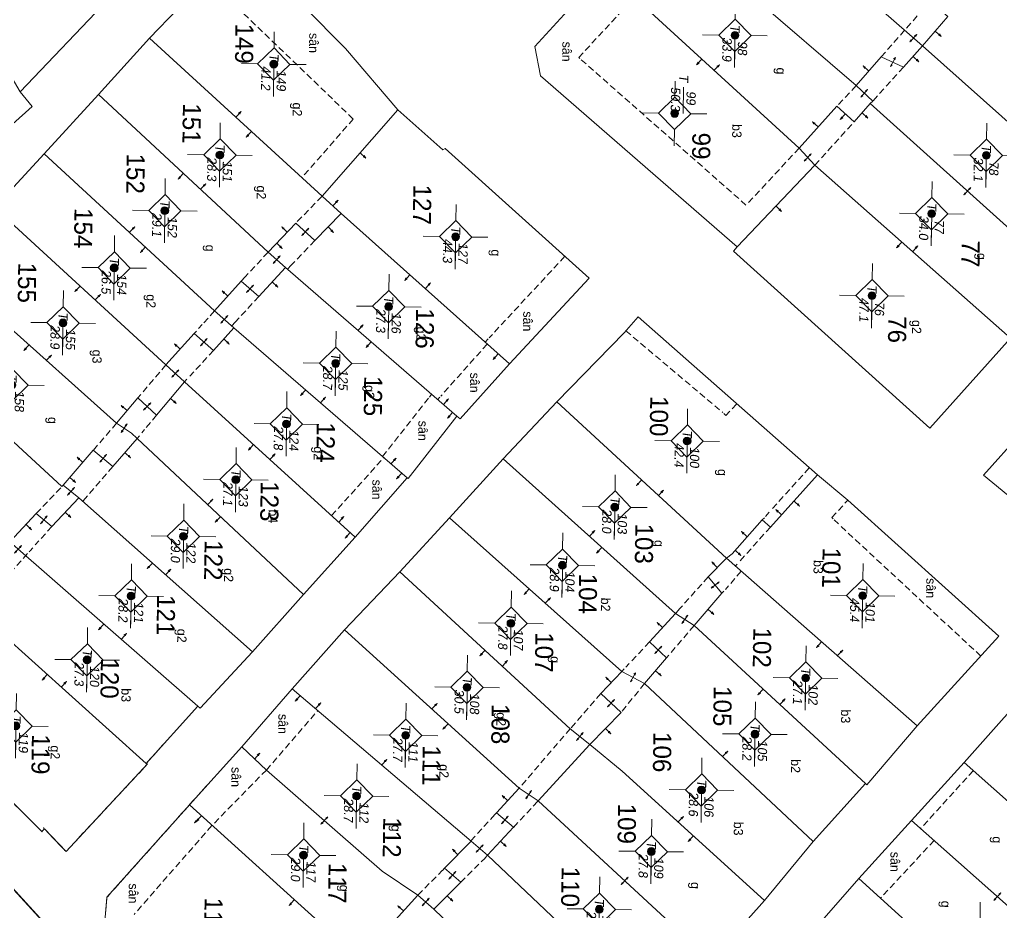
# Model space of a CAD drawing. Extents: x 601689 to 602595, y 1189742 to 1190763.
# Drawn here: x 602144.93 to 602182.92, y 1190417.07 to 1190451.62 of the extents above; entities that cross this region are included whole.
import ezdxf
from ezdxf.enums import TextEntityAlignment as Align

# ---------------------------------------------------------------- set-up
doc = ezdxf.new("R2010")
doc.units = 0
doc.header["$MEASUREMENT"] = 0
doc.linetypes.add('HIDDEN', pattern=[0.375, 0.25, -0.125])
for name, color, linetype in [('10', 250, 'Continuous'), ('11', 7, 'Continuous'), ('13', 7, 'Continuous'), ('14', 7, 'Continuous'), ('15', 7, 'Continuous'), ('16', 7, 'Continuous'), ('22', 7, 'Continuous'), ('53', 7, 'Continuous'), ('57', 7, 'Continuous')]:
    doc.layers.add(name, color=color, linetype=linetype)
doc.styles.add('TXT', font='vnshx.shx')

# ---------------------------------------------------------------- blocks, each defined once
blk = doc.blocks.new('NH3')
at = {"layer": '16', "color": 7, "linetype": 'Continuous', "lineweight": 0}
for p, q in [((-0.199, -0.002), (-0.113, 0.021)), ((0.197, -0.012), (0.107, 0.015)), ((-0.199, -0.002), (0.197, -0.012)), ((-0.199, -0.002), (-0.116, -0.035)), ((0.197, -0.012), (0.104, -0.027))]:
    blk.add_line(p, q, dxfattribs=at)
blk = doc.blocks.new('NH3R')
at = {"layer": '16', "color": 7, "linetype": 'Continuous', "lineweight": 0}
for p, q in [((0, 0), (0.297, -0.005)), ((0.297, -0.005), (0.186, 0.031)), ((0.297, -0.005), (0.189, -0.033))]:
    blk.add_line(p, q, dxfattribs=at)
blk = doc.blocks.new('*M1326132613261326')
at = {"layer": '13', "color": 3, "linetype": 'Continuous', "lineweight": 0}
blk.add_line((602393.149, 1189844.725), (602394.169, 1189844.725), dxfattribs=at)
at = {"layer": '13', "color": 3, "linetype": 'Continuous', "lineweight": 0, "style": 'TXT', "oblique": 7.6055}
blk.add_text('T', height=0.36, dxfattribs=at).set_placement((602392.952, 1189844.725), align=Align.MIDDLE_RIGHT)
for s, p in [('78', (602393.299, 1189845.025)), ('32.1', (602393.149, 1189844.425))]:
    blk.add_text(s, height=0.36, dxfattribs=at).set_placement(p, align=Align.MIDDLE_LEFT)
blk = doc.blocks.new('*M1332133213321332')
at = {"layer": '13', "color": 3, "linetype": 'Continuous', "lineweight": 0}
blk.add_line((602395.437, 1189842.647), (602396.457, 1189842.647), dxfattribs=at)
at = {"layer": '13', "color": 3, "linetype": 'Continuous', "lineweight": 0, "style": 'TXT', "oblique": 7.6055}
for s, p in [('77', (602395.587, 1189842.947)), ('34.0', (602395.437, 1189842.347))]:
    blk.add_text(s, height=0.36, dxfattribs=at).set_placement(p, align=Align.MIDDLE_LEFT)
blk.add_text('T', height=0.36, dxfattribs=at).set_placement((602395.24, 1189842.647), align=Align.MIDDLE_RIGHT)
blk = doc.blocks.new('*M1336133613361336')
at = {"layer": '13', "color": 3, "linetype": 'Continuous', "lineweight": 0}
blk.add_line((602398.646, 1189840.38), (602399.666, 1189840.38), dxfattribs=at)
at = {"layer": '13', "color": 3, "linetype": 'Continuous', "lineweight": 0, "style": 'TXT', "oblique": 7.6055}
for s, p in [('76', (602398.796, 1189840.68)), ('47.1', (602398.646, 1189840.08))]:
    blk.add_text(s, height=0.36, dxfattribs=at).set_placement(p, align=Align.MIDDLE_LEFT)
blk.add_text('T', height=0.36, dxfattribs=at).set_placement((602398.449, 1189840.38), align=Align.MIDDLE_RIGHT)
blk = doc.blocks.new('*M1337133713371337')
at = {"layer": '13', "color": 3, "linetype": 'Continuous', "lineweight": 0}
blk.add_line((602410.261, 1189840.189), (602411.281, 1189840.189), dxfattribs=at)
at = {"layer": '13', "color": 3, "linetype": 'Continuous', "lineweight": 0, "style": 'TXT', "oblique": 7.6055}
for s, p in [('101', (602410.411, 1189840.489)), ('45.4', (602410.261, 1189839.889))]:
    blk.add_text(s, height=0.36, dxfattribs=at).set_placement(p, align=Align.MIDDLE_LEFT)
blk.add_text('T', height=0.36, dxfattribs=at).set_placement((602410.064, 1189840.189), align=Align.MIDDLE_RIGHT)
blk = doc.blocks.new('*M1342134213421342')
at = {"layer": '13', "color": 3, "linetype": 'Continuous', "lineweight": 0}
blk.add_line((602413.477, 1189838.027), (602414.497, 1189838.027), dxfattribs=at)
at = {"layer": '13', "color": 3, "linetype": 'Continuous', "lineweight": 0, "style": 'TXT', "oblique": 7.6055}
for s, p in [('102', (602413.627, 1189838.327)), ('27.1', (602413.477, 1189837.727))]:
    blk.add_text(s, height=0.36, dxfattribs=at).set_placement(p, align=Align.MIDDLE_LEFT)
blk.add_text('T', height=0.36, dxfattribs=at).set_placement((602413.28, 1189838.027), align=Align.MIDDLE_RIGHT)
blk = doc.blocks.new('*M1346134613461346')
at = {"layer": '13', "color": 3, "linetype": 'Continuous', "lineweight": 0}
blk.add_line((602415.679, 1189836.098), (602416.699, 1189836.098), dxfattribs=at)
at = {"layer": '13', "color": 3, "linetype": 'Continuous', "lineweight": 0, "style": 'TXT', "oblique": 7.6055}
for s, p in [('105', (602415.829, 1189836.398)), ('28.2', (602415.679, 1189835.798))]:
    blk.add_text(s, height=0.36, dxfattribs=at).set_placement(p, align=Align.MIDDLE_LEFT)
blk.add_text('T', height=0.36, dxfattribs=at).set_placement((602415.482, 1189836.098), align=Align.MIDDLE_RIGHT)
blk = doc.blocks.new('*M1350135013501350')
at = {"layer": '13', "color": 3, "linetype": 'Continuous', "lineweight": 0}
blk.add_line((602388.644, 1189834.932), (602389.664, 1189834.932), dxfattribs=at)
at = {"layer": '13', "color": 3, "linetype": 'Continuous', "lineweight": 0, "style": 'TXT', "oblique": 7.6055}
for s, p in [('98', (602388.794, 1189835.232)), ('33.9', (602388.644, 1189834.632))]:
    blk.add_text(s, height=0.36, dxfattribs=at).set_placement(p, align=Align.MIDDLE_LEFT)
blk.add_text('T', height=0.36, dxfattribs=at).set_placement((602388.447, 1189834.932), align=Align.MIDDLE_RIGHT)
blk = doc.blocks.new('*M1352135213521352')
at = {"layer": '13', "color": 3, "linetype": 'Continuous', "lineweight": 0}
blk.add_line((602417.871, 1189834.061), (602418.891, 1189834.061), dxfattribs=at)
at = {"layer": '13', "color": 3, "linetype": 'Continuous', "lineweight": 0, "style": 'TXT', "oblique": 7.6055}
blk.add_text('T', height=0.36, dxfattribs=at).set_placement((602417.674, 1189834.061), align=Align.MIDDLE_RIGHT)
for s, p in [('106', (602418.021, 1189834.361)), ('28.6', (602417.871, 1189833.761))]:
    blk.add_text(s, height=0.36, dxfattribs=at).set_placement(p, align=Align.MIDDLE_LEFT)
blk = doc.blocks.new('*M1353135313531353')
at = {"layer": '13', "color": 3, "linetype": 'Continuous', "lineweight": 0}
blk.add_line((602404.37, 1189833.31), (602405.39, 1189833.31), dxfattribs=at)
at = {"layer": '13', "color": 3, "linetype": 'Continuous', "lineweight": 0, "style": 'TXT', "oblique": 7.6055}
blk.add_text('T', height=0.36, dxfattribs=at).set_placement((602404.173, 1189833.31), align=Align.MIDDLE_RIGHT)
for s, p in [('100', (602404.52, 1189833.61)), ('42.4', (602404.37, 1189833.01))]:
    blk.add_text(s, height=0.36, dxfattribs=at).set_placement(p, align=Align.MIDDLE_LEFT)
blk = doc.blocks.new('*M1354135413541354')
at = {"layer": '13', "color": 3, "linetype": 'Continuous', "lineweight": 0}
blk.add_line((602391.702, 1189832.644), (602392.722, 1189832.644), dxfattribs=at)
at = {"layer": '13', "color": 3, "linetype": 'Continuous', "lineweight": 0, "style": 'TXT', "oblique": 7.6055}
for s, p in [('99', (602391.852, 1189832.944)), ('50.3', (602391.702, 1189832.344))]:
    blk.add_text(s, height=0.36, dxfattribs=at).set_placement(p, align=Align.MIDDLE_LEFT)
blk.add_text('T', height=0.36, dxfattribs=at).set_placement((602391.505, 1189832.644), align=Align.MIDDLE_RIGHT)
blk = doc.blocks.new('*M1357135713571357')
at = {"layer": '13', "color": 3, "linetype": 'Continuous', "lineweight": 0}
blk.add_line((602420.277, 1189832.152), (602421.297, 1189832.152), dxfattribs=at)
at = {"layer": '13', "color": 3, "linetype": 'Continuous', "lineweight": 0, "style": 'TXT', "oblique": 7.6055}
blk.add_text('T', height=0.36, dxfattribs=at).set_placement((602420.08, 1189832.152), align=Align.MIDDLE_RIGHT)
for s, p in [('109', (602420.427, 1189832.452)), ('27.8', (602420.277, 1189831.852))]:
    blk.add_text(s, height=0.36, dxfattribs=at).set_placement(p, align=Align.MIDDLE_LEFT)
blk = doc.blocks.new('*M1360136013601360')
at = {"layer": '13', "color": 3, "linetype": 'Continuous', "lineweight": 0}
blk.add_line((602406.97, 1189830.547), (602407.99, 1189830.547), dxfattribs=at)
at = {"layer": '13', "color": 3, "linetype": 'Continuous', "lineweight": 0, "style": 'TXT', "oblique": 7.6055}
for s, p in [('103', (602407.12, 1189830.847)), ('28.0', (602406.97, 1189830.247))]:
    blk.add_text(s, height=0.36, dxfattribs=at).set_placement(p, align=Align.MIDDLE_LEFT)
blk.add_text('T', height=0.36, dxfattribs=at).set_placement((602406.773, 1189830.547), align=Align.MIDDLE_RIGHT)
blk = doc.blocks.new('*M1361136113611361')
at = {"layer": '13', "color": 3, "linetype": 'Continuous', "lineweight": 0}
blk.add_line((602422.54, 1189830.174), (602423.56, 1189830.174), dxfattribs=at)
at = {"layer": '13', "color": 3, "linetype": 'Continuous', "lineweight": 0, "style": 'TXT', "oblique": 7.6055}
for s, p in [('110', (602422.69, 1189830.474)), ('27.9', (602422.54, 1189829.874))]:
    blk.add_text(s, height=0.36, dxfattribs=at).set_placement(p, align=Align.MIDDLE_LEFT)
blk.add_text('T', height=0.36, dxfattribs=at).set_placement((602422.343, 1189830.174), align=Align.MIDDLE_RIGHT)
blk = doc.blocks.new('*M1364136413641364')
at = {"layer": '13', "color": 3, "linetype": 'Continuous', "lineweight": 0}
blk.add_line((602409.248, 1189828.554), (602410.268, 1189828.554), dxfattribs=at)
at = {"layer": '13', "color": 3, "linetype": 'Continuous', "lineweight": 0, "style": 'TXT', "oblique": 7.6055}
for s, p in [('104', (602409.398, 1189828.854)), ('28.9', (602409.248, 1189828.254))]:
    blk.add_text(s, height=0.36, dxfattribs=at).set_placement(p, align=Align.MIDDLE_LEFT)
blk.add_text('T', height=0.36, dxfattribs=at).set_placement((602409.051, 1189828.554), align=Align.MIDDLE_RIGHT)
blk = doc.blocks.new('*M1367136713671367')
at = {"layer": '13', "color": 3, "linetype": 'Continuous', "lineweight": 0}
blk.add_line((602411.524, 1189826.591), (602412.544, 1189826.591), dxfattribs=at)
at = {"layer": '13', "color": 3, "linetype": 'Continuous', "lineweight": 0, "style": 'TXT', "oblique": 7.6055}
for s, p in [('107', (602411.674, 1189826.891)), ('27.8', (602411.524, 1189826.291))]:
    blk.add_text(s, height=0.36, dxfattribs=at).set_placement(p, align=Align.MIDDLE_LEFT)
blk.add_text('T', height=0.36, dxfattribs=at).set_placement((602411.327, 1189826.591), align=Align.MIDDLE_RIGHT)
blk = doc.blocks.new('*M1370137013701370')
at = {"layer": '13', "color": 3, "linetype": 'Continuous', "lineweight": 0}
blk.add_line((602414.03, 1189824.933), (602415.05, 1189824.933), dxfattribs=at)
at = {"layer": '13', "color": 3, "linetype": 'Continuous', "lineweight": 0, "style": 'TXT', "oblique": 7.6055}
blk.add_text('T', height=0.36, dxfattribs=at).set_placement((602413.833, 1189824.933), align=Align.MIDDLE_RIGHT)
for s, p in [('108', (602414.18, 1189825.233)), ('30.5', (602414.03, 1189824.633))]:
    blk.add_text(s, height=0.36, dxfattribs=at).set_placement(p, align=Align.MIDDLE_LEFT)
blk = doc.blocks.new('*M1372137213721372')
at = {"layer": '13', "color": 3, "linetype": 'Continuous', "lineweight": 0}
blk.add_line((602396.598, 1189824.234), (602397.618, 1189824.234), dxfattribs=at)
at = {"layer": '13', "color": 3, "linetype": 'Continuous', "lineweight": 0, "style": 'TXT', "oblique": 7.6055}
for s, p in [('127', (602396.748, 1189824.534)), ('44.3', (602396.598, 1189823.934))]:
    blk.add_text(s, height=0.36, dxfattribs=at).set_placement(p, align=Align.MIDDLE_LEFT)
blk.add_text('T', height=0.36, dxfattribs=at).set_placement((602396.401, 1189824.234), align=Align.MIDDLE_RIGHT)
blk = doc.blocks.new('*M1375137513751375')
at = {"layer": '13', "color": 3, "linetype": 'Continuous', "lineweight": 0}
blk.add_line((602415.921, 1189822.584), (602416.941, 1189822.584), dxfattribs=at)
at = {"layer": '13', "color": 3, "linetype": 'Continuous', "lineweight": 0, "style": 'TXT', "oblique": 7.6055}
for s, p in [('111', (602416.071, 1189822.884)), ('27.7', (602415.921, 1189822.284))]:
    blk.add_text(s, height=0.36, dxfattribs=at).set_placement(p, align=Align.MIDDLE_LEFT)
blk.add_text('T', height=0.36, dxfattribs=at).set_placement((602415.724, 1189822.584), align=Align.MIDDLE_RIGHT)
blk = doc.blocks.new('*M1377137713771377')
at = {"layer": '13', "color": 3, "linetype": 'Continuous', "lineweight": 0}
blk.add_line((602399.336, 1189821.686), (602400.356, 1189821.686), dxfattribs=at)
at = {"layer": '13', "color": 3, "linetype": 'Continuous', "lineweight": 0, "style": 'TXT', "oblique": 7.6055}
for s, p in [('126', (602399.486, 1189821.986)), ('27.3', (602399.336, 1189821.386))]:
    blk.add_text(s, height=0.36, dxfattribs=at).set_placement(p, align=Align.MIDDLE_LEFT)
blk.add_text('T', height=0.36, dxfattribs=at).set_placement((602399.139, 1189821.686), align=Align.MIDDLE_RIGHT)
blk = doc.blocks.new('*M1378137813781378')
at = {"layer": '13', "color": 3, "linetype": 'Continuous', "lineweight": 0}
blk.add_line((602418.298, 1189820.716), (602419.318, 1189820.716), dxfattribs=at)
at = {"layer": '13', "color": 3, "linetype": 'Continuous', "lineweight": 0, "style": 'TXT', "oblique": 7.6055}
for s, p in [('112', (602418.448, 1189821.016)), ('28.7', (602418.298, 1189820.416))]:
    blk.add_text(s, height=0.36, dxfattribs=at).set_placement(p, align=Align.MIDDLE_LEFT)
blk.add_text('T', height=0.36, dxfattribs=at).set_placement((602418.101, 1189820.716), align=Align.MIDDLE_RIGHT)
blk = doc.blocks.new('*M1380138013801380')
at = {"layer": '13', "color": 3, "linetype": 'Continuous', "lineweight": 0}
blk.add_line((602401.567, 1189819.663), (602402.587, 1189819.663), dxfattribs=at)
at = {"layer": '13', "color": 3, "linetype": 'Continuous', "lineweight": 0, "style": 'TXT', "oblique": 7.6055}
for s, p in [('125', (602401.717, 1189819.963)), ('28.7', (602401.567, 1189819.363))]:
    blk.add_text(s, height=0.36, dxfattribs=at).set_placement(p, align=Align.MIDDLE_LEFT)
blk.add_text('T', height=0.36, dxfattribs=at).set_placement((602401.37, 1189819.663), align=Align.MIDDLE_RIGHT)
blk = doc.blocks.new('*M1382138213821382')
at = {"layer": '13', "color": 3, "linetype": 'Continuous', "lineweight": 0}
blk.add_line((602420.613, 1189818.698), (602421.633, 1189818.698), dxfattribs=at)
at = {"layer": '13', "color": 3, "linetype": 'Continuous', "lineweight": 0, "style": 'TXT', "oblique": 7.6055}
for s, p in [('117', (602420.763, 1189818.998)), ('29.0', (602420.613, 1189818.398))]:
    blk.add_text(s, height=0.36, dxfattribs=at).set_placement(p, align=Align.MIDDLE_LEFT)
blk.add_text('T', height=0.36, dxfattribs=at).set_placement((602420.416, 1189818.698), align=Align.MIDDLE_RIGHT)
blk = doc.blocks.new('*M1383138313831383')
at = {"layer": '13', "color": 3, "linetype": 'Continuous', "lineweight": 0}
blk.add_line((602403.936, 1189817.795), (602404.956, 1189817.795), dxfattribs=at)
at = {"layer": '13', "color": 3, "linetype": 'Continuous', "lineweight": 0, "style": 'TXT', "oblique": 7.6055}
for s, p in [('124', (602404.086, 1189818.095)), ('27.8', (602403.936, 1189817.495))]:
    blk.add_text(s, height=0.36, dxfattribs=at).set_placement(p, align=Align.MIDDLE_LEFT)
blk.add_text('T', height=0.36, dxfattribs=at).set_placement((602403.739, 1189817.795), align=Align.MIDDLE_RIGHT)
blk = doc.blocks.new('*M1384138413841384')
at = {"layer": '13', "color": 3, "linetype": 'Continuous', "lineweight": 0}
blk.add_line((602390.018, 1189817.103), (602391.038, 1189817.103), dxfattribs=at)
at = {"layer": '13', "color": 3, "linetype": 'Continuous', "lineweight": 0, "style": 'TXT', "oblique": 7.6055}
for s, p in [('149', (602390.168, 1189817.403)), ('41.2', (602390.018, 1189816.803))]:
    blk.add_text(s, height=0.36, dxfattribs=at).set_placement(p, align=Align.MIDDLE_LEFT)
blk.add_text('T', height=0.36, dxfattribs=at).set_placement((602389.821, 1189817.103), align=Align.MIDDLE_RIGHT)
blk = doc.blocks.new('*M1387138713871387')
at = {"layer": '13', "color": 3, "linetype": 'Continuous', "lineweight": 0}
blk.add_line((602406.123, 1189815.867), (602407.143, 1189815.867), dxfattribs=at)
at = {"layer": '13', "color": 3, "linetype": 'Continuous', "lineweight": 0, "style": 'TXT', "oblique": 7.6055}
for s, p in [('123', (602406.273, 1189816.167)), ('27.1', (602406.123, 1189815.567))]:
    blk.add_text(s, height=0.36, dxfattribs=at).set_placement(p, align=Align.MIDDLE_LEFT)
blk.add_text('T', height=0.36, dxfattribs=at).set_placement((602405.926, 1189815.867), align=Align.MIDDLE_RIGHT)
blk = doc.blocks.new('*M1388138813881388')
at = {"layer": '13', "color": 3, "linetype": 'Continuous', "lineweight": 0}
blk.add_line((602393.565, 1189815.066), (602394.585, 1189815.066), dxfattribs=at)
at = {"layer": '13', "color": 3, "linetype": 'Continuous', "lineweight": 0, "style": 'TXT', "oblique": 7.6055}
blk.add_text('T', height=0.36, dxfattribs=at).set_placement((602393.368, 1189815.066), align=Align.MIDDLE_RIGHT)
for s, p in [('151', (602393.715, 1189815.366)), ('28.3', (602393.565, 1189814.766))]:
    blk.add_text(s, height=0.36, dxfattribs=at).set_placement(p, align=Align.MIDDLE_LEFT)
blk = doc.blocks.new('*M1390139013901390')
at = {"layer": '13', "color": 3, "linetype": 'Continuous', "lineweight": 0}
blk.add_line((602408.341, 1189813.873), (602409.361, 1189813.873), dxfattribs=at)
at = {"layer": '13', "color": 3, "linetype": 'Continuous', "lineweight": 0, "style": 'TXT', "oblique": 7.6055}
for s, p in [('122', (602408.491, 1189814.173)), ('29.0', (602408.341, 1189813.573))]:
    blk.add_text(s, height=0.36, dxfattribs=at).set_placement(p, align=Align.MIDDLE_LEFT)
blk.add_text('T', height=0.36, dxfattribs=at).set_placement((602408.144, 1189813.873), align=Align.MIDDLE_RIGHT)
blk = doc.blocks.new('*M1391139113911391')
at = {"layer": '13', "color": 3, "linetype": 'Continuous', "lineweight": 0}
blk.add_line((602395.751, 1189812.968), (602396.771, 1189812.968), dxfattribs=at)
at = {"layer": '13', "color": 3, "linetype": 'Continuous', "lineweight": 0, "style": 'TXT', "oblique": 7.6055}
for s, p in [('152', (602395.901, 1189813.268)), ('29.1', (602395.751, 1189812.668))]:
    blk.add_text(s, height=0.36, dxfattribs=at).set_placement(p, align=Align.MIDDLE_LEFT)
blk.add_text('T', height=0.36, dxfattribs=at).set_placement((602395.554, 1189812.968), align=Align.MIDDLE_RIGHT)
blk = doc.blocks.new('*M1392139213921392')
at = {"layer": '13', "color": 3, "linetype": 'Continuous', "lineweight": 0}
blk.add_line((602410.682, 1189811.88), (602411.702, 1189811.88), dxfattribs=at)
at = {"layer": '13', "color": 3, "linetype": 'Continuous', "lineweight": 0, "style": 'TXT', "oblique": 7.6055}
for s, p in [('121', (602410.832, 1189812.18)), ('28.2', (602410.682, 1189811.58))]:
    blk.add_text(s, height=0.36, dxfattribs=at).set_placement(p, align=Align.MIDDLE_LEFT)
blk.add_text('T', height=0.36, dxfattribs=at).set_placement((602410.485, 1189811.88), align=Align.MIDDLE_RIGHT)
blk = doc.blocks.new('*M1393139313931393')
at = {"layer": '13', "color": 3, "linetype": 'Continuous', "lineweight": 0}
blk.add_line((602397.993, 1189811.04), (602399.013, 1189811.04), dxfattribs=at)
at = {"layer": '13', "color": 3, "linetype": 'Continuous', "lineweight": 0, "style": 'TXT', "oblique": 7.6055}
for s, p in [('154', (602398.143, 1189811.34)), ('26.5', (602397.993, 1189810.74))]:
    blk.add_text(s, height=0.36, dxfattribs=at).set_placement(p, align=Align.MIDDLE_LEFT)
blk.add_text('T', height=0.36, dxfattribs=at).set_placement((602397.796, 1189811.04), align=Align.MIDDLE_RIGHT)
blk = doc.blocks.new('*M1394139413941394')
at = {"layer": '13', "color": 3, "linetype": 'Continuous', "lineweight": 0}
blk.add_line((602413.177, 1189810.213), (602414.197, 1189810.213), dxfattribs=at)
at = {"layer": '13', "color": 3, "linetype": 'Continuous', "lineweight": 0, "style": 'TXT', "oblique": 7.6055}
for s, p in [('120', (602413.327, 1189810.513)), ('27.3', (602413.177, 1189809.913))]:
    blk.add_text(s, height=0.36, dxfattribs=at).set_placement(p, align=Align.MIDDLE_LEFT)
blk.add_text('T', height=0.36, dxfattribs=at).set_placement((602412.98, 1189810.213), align=Align.MIDDLE_RIGHT)
blk = doc.blocks.new('*M1395139513951395')
at = {"layer": '13', "color": 3, "linetype": 'Continuous', "lineweight": 0}
blk.add_line((602400.151, 1189809.092), (602401.171, 1189809.092), dxfattribs=at)
at = {"layer": '13', "color": 3, "linetype": 'Continuous', "lineweight": 0, "style": 'TXT', "oblique": 7.6055}
for s, p in [('155', (602400.301, 1189809.392)), ('28.9', (602400.151, 1189808.792))]:
    blk.add_text(s, height=0.36, dxfattribs=at).set_placement(p, align=Align.MIDDLE_LEFT)
blk.add_text('T', height=0.36, dxfattribs=at).set_placement((602399.954, 1189809.092), align=Align.MIDDLE_RIGHT)
blk = doc.blocks.new('*M1397139713971397')
at = {"layer": '13', "color": 3, "linetype": 'Continuous', "lineweight": 0}
blk.add_line((602415.774, 1189807.495), (602416.794, 1189807.495), dxfattribs=at)
at = {"layer": '13', "color": 3, "linetype": 'Continuous', "lineweight": 0, "style": 'TXT', "oblique": 7.6055}
blk.add_text('T', height=0.36, dxfattribs=at).set_placement((602415.577, 1189807.495), align=Align.MIDDLE_RIGHT)
for s, p in [('119', (602415.924, 1189807.795)), ('40.7', (602415.774, 1189807.195))]:
    blk.add_text(s, height=0.36, dxfattribs=at).set_placement(p, align=Align.MIDDLE_LEFT)
blk = doc.blocks.new('*M1398139813981398')
at = {"layer": '13', "color": 3, "linetype": 'Continuous', "lineweight": 0}
blk.add_line((602402.582, 1189807.149), (602403.602, 1189807.149), dxfattribs=at)
at = {"layer": '13', "color": 3, "linetype": 'Continuous', "lineweight": 0, "style": 'TXT', "oblique": 7.6055}
for s, p in [('158', (602402.732, 1189807.449)), ('30.5', (602402.582, 1189806.849))]:
    blk.add_text(s, height=0.36, dxfattribs=at).set_placement(p, align=Align.MIDDLE_LEFT)
blk.add_text('T', height=0.36, dxfattribs=at).set_placement((602402.385, 1189807.149), align=Align.MIDDLE_RIGHT)
blk = doc.blocks.new('CENTRD')
at = {"layer": '11', "linetype": 'Continuous', "lineweight": 0}
h = blk.add_hatch(color=2, dxfattribs=at)
edge = h.paths.add_edge_path()
edge.add_arc((0, 0), 0.15, 0, 360)
at = {"layer": '11', "color": 2, "linetype": 'Continuous', "lineweight": 0}
for p, q in [((0, 1.25), (0, 0.625)), ((0, 0.625), (-0.625, 0)), ((0.625, 0), (0, 0.625)), ((-0.625, 0), (-1.25, 0)), ((-0.625, 0), (0, -0.625)), ((0, -0.625), (0.625, 0)), ((1.25, 0), (0.625, 0)), ((0, -0.625), (0, -1.25))]:
    blk.add_line(p, q, dxfattribs=at)
blk.add_circle((0, 0), 0.15, dxfattribs=at)

msp = doc.modelspace()

# ---------------------------------------------------------------- linework, layer by layer
at = {"layer": '10', "color": 7, "linetype": 'Continuous', "lineweight": 0}
for p, q in [((602171.245, 1190458.16), (602179.872, 1190450.602)), ((602169.255, 1190455.998), (602177.3, 1190449.067)), ((602167.561, 1190453.541), (602175.097, 1190446.647)), ((602148.395, 1190452.453), (602144.945, 1190448.821)), ((602149.954, 1190450.903), (602147.984, 1190448.719)), ((602149.954, 1190450.903), (602156.631, 1190444.79)), ((602187.38, 1190443.919), (602179.872, 1190450.602)), ((602147.984, 1190448.719), (602145.873, 1190446.428)), ((602147.984, 1190448.719), (602154.541, 1190442.619)), ((602185.359, 1190441.607), (602177.851, 1190448.369)), ((602159.567, 1190448.131), (602156.631, 1190444.79)), ((602145.873, 1190446.428), (602143.954, 1190444.344)), ((602145.873, 1190446.428), (602152.47, 1190440.347)), ((602175.097, 1190446.647), (602175.708, 1190445.989)), ((602175.708, 1190445.989), (602172.695, 1190442.83)), ((602175.708, 1190445.989), (602183.277, 1190439.295)), ((602157.371, 1190444.12), (602156.631, 1190444.79)), ((602143.954, 1190444.344), (602150.591, 1190438.263)), ((602163.882, 1190438.3), (602157.371, 1190444.12)), ((602155.223, 1190442.029), (602154.541, 1190442.619)), ((602141.903, 1190442.073), (602148.679, 1190435.999)), ((602161.845, 1190436.268), (602155.223, 1190442.029)), ((602153.221, 1190439.697), (602152.47, 1190440.347)), ((602159.922, 1190433.885), (602153.221, 1190439.697)), ((602151.312, 1190437.603), (602150.591, 1190438.263)), ((602157.91, 1190431.592), (602151.312, 1190437.603)), ((602165.722, 1190436.825), (602163.642, 1190434.623)), ((602165.722, 1190436.825), (602172.279, 1190430.775)), ((602155.919, 1190429.37), (602149.482, 1190435.408)), ((602163.642, 1190434.623), (602161.561, 1190432.342)), ((602163.642, 1190434.623), (602170.31, 1190428.642)), ((602157.91, 1190431.592), (602159.922, 1190433.885)), ((602147.22, 1190433.109), (602146.617, 1190433.607)), ((602153.939, 1190427.156), (602147.22, 1190433.109)), ((602161.561, 1190432.342), (602159.642, 1190430.249)), ((602161.561, 1190432.342), (602168.239, 1190426.391)), ((602155.919, 1190429.37), (602157.91, 1190431.592)), ((602151.83, 1190425.055), (602144.546, 1190431.405)), ((602179.661, 1190424.294), (602172.279, 1190430.775)), ((602159.642, 1190430.249), (602157.5, 1190428.008)), ((602153.939, 1190427.156), (602155.919, 1190429.37)), ((602149.829, 1190422.833), (602143.25, 1190428.743)), ((602171.034, 1190428.172), (602170.31, 1190428.642)), ((602177.66, 1190422.06), (602171.034, 1190428.172)), ((602157.5, 1190428.008), (602155.479, 1190425.725)), ((602157.5, 1190428.008), (602164.257, 1190421.875)), ((602169.112, 1190425.928), (602168.239, 1190426.391)), ((602169.112, 1190425.928), (602175.639, 1190419.818)), ((602155.479, 1190425.725), (602153.528, 1190423.472)), ((602155.479, 1190425.725), (602162.409, 1190419.82)), ((602149.829, 1190422.833), (602151.83, 1190425.055)), ((602164.99, 1190421.384), (602166.991, 1190423.567)), ((602153.528, 1190423.472), (602151.497, 1190421.229)), ((602179.44, 1190420.626), (602181.481, 1190422.868)), ((602175.639, 1190419.818), (602177.66, 1190422.06)), ((602164.257, 1190421.875), (602164.99, 1190421.384)), ((602151.497, 1190421.229), (602158.748, 1190414.69)), ((602164.99, 1190421.384), (602171.686, 1190415.212)), ((602177.4, 1190418.374), (602179.44, 1190420.626)), ((602179.44, 1190420.626), (602186.1, 1190414.715)), ((602162.409, 1190419.82), (602163.041, 1190419.281)), ((602173.758, 1190417.525), (602175.639, 1190419.818)), ((602169.656, 1190413.01), (602163.041, 1190419.281)), ((602175.398, 1190416.092), (602177.4, 1190418.374)), ((602177.4, 1190418.374), (602184.009, 1190412.413)), ((602160.34, 1190417.738), (602160.963, 1190417.189)), ((602171.686, 1190415.212), (602173.758, 1190417.525)), ((602167.665, 1190410.767), (602160.963, 1190417.189))]:
    msp.add_line(p, q, dxfattribs=at)
for points in [[(602159.567, 1190448.131), (602157.539, 1190450.509), (602154.324, 1190453.753), (602153.035, 1190452.4), (602152.145, 1190453.182), (602149.954, 1190450.903)], [(602167.561, 1190453.541), (602164.861, 1190450.578), (602165.085, 1190449.445), (602172.695, 1190442.83)], [(602179.872, 1190450.602), (602180.857, 1190451.738), (602180.166, 1190452.328), (602181.111, 1190453.416)], [(602144.945, 1190448.821), (602143.431, 1190451.411), (602141.773, 1190450.124)], [(602179.872, 1190450.602), (602179.131, 1190449.782), (602178.275, 1190450.183), (602177.3, 1190449.067)], [(602177.3, 1190449.067), (602177.943, 1190448.468), (602177.851, 1190448.369)], [(602143.12, 1190446.205), (602145.418, 1190448.254), (602144.945, 1190448.821)], [(602177.851, 1190448.369), (602177.221, 1190447.668), (602176.56, 1190448.277), (602175.097, 1190446.647)], [(602159.567, 1190448.131), (602161.305, 1190446.576), (602161.396, 1190446.635), (602166.968, 1190441.619), (602163.882, 1190438.3)], [(602157.371, 1190444.12), (602156.357, 1190443.074), (602155.617, 1190443.745), (602154.541, 1190442.619)], [(602172.695, 1190442.83), (602172.553, 1190442.662), (602180.159, 1190435.808), (602183.277, 1190439.295)], [(602155.223, 1190442.029), (602154.187, 1190440.904), (602153.506, 1190441.493), (602152.47, 1190440.347)], [(602165.722, 1190436.825), (602168.319, 1190439.5), (602168.867, 1190440.122), (602175.804, 1190433.997)], [(602139.782, 1190439.801), (602146.567, 1190433.548), (602146.617, 1190433.607)], [(602153.221, 1190439.697), (602152.429, 1190438.817), (602151.678, 1190439.468), (602150.591, 1190438.263)], [(602161.845, 1190436.268), (602161.983, 1190436.166), (602163.882, 1190438.3)], [(602151.312, 1190437.603), (602150.224, 1190436.318), (602149.504, 1190436.978), (602148.679, 1190435.999)], [(602192.771, 1190430.834), (602190.379, 1190427.776), (602190.063, 1190428.021), (602189.829, 1190427.744), (602182.234, 1190433.988), (602185.148, 1190437.239)], [(602159.922, 1190433.885), (602159.962, 1190433.865), (602161.845, 1190436.268)], [(602149.482, 1190435.408), (602149.255, 1190435.621), (602148.679, 1190435.999)], [(602149.482, 1190435.408), (602148.537, 1190434.321), (602147.775, 1190434.952), (602146.617, 1190433.607)], [(602175.804, 1190433.997), (602173.986, 1190431.982), (602173.67, 1190432.256), (602172.502, 1190430.952), (602172.279, 1190430.775)], [(602179.661, 1190424.294), (602182.828, 1190427.76), (602176.98, 1190433.02), (602175.804, 1190433.997)], [(602147.22, 1190433.109), (602146.175, 1190432.004), (602145.571, 1190432.501), (602144.546, 1190431.405)], [(602172.279, 1190430.775), (602171.58, 1190430.054), (602172.11, 1190429.418), (602171.034, 1190428.172)], [(602166.991, 1190423.567), (602166.239, 1190424.177), (602159.642, 1190430.249)], [(602170.31, 1190428.642), (602169.305, 1190427.535), (602169.967, 1190426.917), (602169.112, 1190425.928)], [(602151.83, 1190425.055), (602151.919, 1190424.974), (602153.939, 1190427.156)], [(602139.696, 1190426.262), (602145.793, 1190420.198), (602145.894, 1190420.296), (602146.723, 1190419.425), (602149.879, 1190422.812), (602149.829, 1190422.833)], [(602168.239, 1190426.391), (602167.418, 1190425.541), (602168.207, 1190424.811), (602166.991, 1190423.567)], [(602181.481, 1190422.868), (602184.589, 1190426.366), (602191.211, 1190420.554)], [(602177.66, 1190422.06), (602177.719, 1190422.009), (602179.661, 1190424.294)], [(602173.758, 1190417.525), (602168.246, 1190422.53), (602166.991, 1190423.567)], [(602153.528, 1190423.472), (602154.476, 1190422.579), (602158.963, 1190418.667), (602160.34, 1190417.738)], [(602181.481, 1190422.868), (602188.141, 1190416.957), (602188.95, 1190416.186)], [(602163.041, 1190419.281), (602164.036, 1190420.368), (602163.384, 1190420.917), (602164.257, 1190421.875)], [(602151.497, 1190421.229), (602148.308, 1190417.653), (602148.201, 1190416.405), (602151.814, 1190412.975), (602154.688, 1190410.326), (602155.358, 1190411.056)], [(602160.963, 1190417.189), (602161.997, 1190418.235), (602161.365, 1190418.774), (602162.409, 1190419.82)], [(602158.921, 1190414.858), (602159.953, 1190415.804), (602159.233, 1190416.503), (602160.34, 1190417.738)]]:
    msp.add_lwpolyline(points, dxfattribs=at)
at = {"layer": '14', "color": 6, "linetype": 'HIDDEN', "lineweight": 0}
for p, q in [((602157.841, 1190447.774), (602153.134, 1190452.299)), ((602180.166, 1190452.328), (602179.18, 1190451.211)), ((602179.18, 1190451.211), (602178.275, 1190450.183)), ((602173.037, 1190444.446), (602166.614, 1190450.114)), ((602179.131, 1190449.782), (602177.943, 1190448.468)), ((602177.3, 1190449.067), (602176.56, 1190448.277)), ((602157.841, 1190447.774), (602155.85, 1190445.502)), ((602175.708, 1190445.989), (602177.221, 1190447.668)), ((602175.097, 1190446.647), (602173.057, 1190444.456)), ((602156.631, 1190444.79), (602155.617, 1190443.745)), ((602156.357, 1190443.074), (602155.434, 1190442.116)), ((602154.541, 1190442.619), (602153.658, 1190441.661)), ((602155.434, 1190442.116), (602155.292, 1190441.968)), ((602166.029, 1190442.461), (602163.106, 1190439.311)), ((602153.658, 1190441.661), (602153.506, 1190441.493)), ((602154.187, 1190440.904), (602153.264, 1190439.906)), ((602152.47, 1190440.347), (602152.023, 1190439.853)), ((602153.264, 1190439.906), (602153.142, 1190439.768)), ((602151.769, 1190439.567), (602151.678, 1190439.468)), ((602151.992, 1190439.824), (602151.85, 1190439.666)), ((602168.389, 1190439.579), (602172.137, 1190436.417)), ((602163.065, 1190439.272), (602162.944, 1190439.144)), ((602152.429, 1190438.817), (602151.515, 1190437.821)), ((602163.022, 1190439.063), (602161.225, 1190437.047)), ((602150.591, 1190438.263), (602149.504, 1190436.978)), ((602151.404, 1190437.711), (602151.312, 1190437.603)), ((602158.973, 1190434.708), (602160.784, 1190437.013)), ((602160.784, 1190437.013), (602160.866, 1190437.122)), ((602161.194, 1190437.007), (602161.103, 1190436.908)), ((602172.672, 1190436.74), (602172.265, 1190436.305)), ((602150.224, 1190436.318), (602149.767, 1190435.754)), ((602172.176, 1190436.376), (602172.265, 1190436.305)), ((602148.679, 1190435.999), (602147.775, 1190434.952)), ((602149.757, 1190435.754), (602149.655, 1190435.625)), ((602149.563, 1190435.507), (602149.482, 1190435.408)), ((602157.001, 1190432.424), (602159.022, 1190434.667)), ((602148.537, 1190434.321), (602147.368, 1190432.976)), ((602175.487, 1190434.271), (602173.995, 1190432.622)), ((602145.571, 1190432.501), (602146.567, 1190433.548)), ((602176.868, 1190432.902), (602176.98, 1190433.02)), ((602176.361, 1190432.349), (602176.797, 1190432.823)), ((602173.751, 1190432.345), (602173.67, 1190432.256)), ((602173.934, 1190432.553), (602173.792, 1190432.395)), ((602176.411, 1190432.299), (602176.361, 1190432.349)), ((602176.618, 1190432.106), (602176.45, 1190432.258)), ((602146.175, 1190432.004), (602145.535, 1190431.292)), ((602173.986, 1190431.982), (602172.787, 1190430.648)), ((602182.128, 1190426.99), (602176.687, 1190432.035)), ((602145.434, 1190431.173), (602145.332, 1190431.065)), ((602145.231, 1190430.956), (602144.042, 1190429.622)), ((602145.322, 1190431.055), (602145.302, 1190431.025)), ((602172.697, 1190430.549), (602172.626, 1190430.47)), ((602171.58, 1190430.054), (602170.442, 1190428.79)), ((602172.853, 1190430.277), (602172.415, 1190429.763)), ((602172.365, 1190429.704), (602172.242, 1190429.566)), ((602172.182, 1190429.507), (602172.11, 1190429.418)), ((602170.442, 1190428.78), (602170.31, 1190428.642)), ((602171.034, 1190428.172), (602170.108, 1190427.085)), ((602169.305, 1190427.535), (602168.534, 1190426.716)), ((602170.058, 1190427.025), (602169.967, 1190426.917)), ((602168.523, 1190426.697), (602168.391, 1190426.558)), ((602168.33, 1190426.489), (602168.239, 1190426.391)), ((602169.112, 1190425.928), (602168.207, 1190424.811)), ((602167.418, 1190425.541), (602166.239, 1190424.177)), ((602154.476, 1190422.579), (602156.468, 1190424.881)), ((602166.239, 1190424.177), (602164.257, 1190421.875)), ((602154.476, 1190422.579), (602152.367, 1190420.427)), ((602181.838, 1190422.554), (602179.796, 1190420.311)), ((602164.046, 1190420.358), (602164.99, 1190421.384)), ((602162.389, 1190419.84), (602163.323, 1190420.857)), ((602163.323, 1190420.857), (602163.384, 1190420.927)), ((602152.367, 1190420.427), (602149.359, 1190416.989)), ((602180.32, 1190419.854), (602178.24, 1190417.612)), ((602161.997, 1190418.235), (602162.94, 1190419.173)), ((602162.94, 1190419.183), (602163.041, 1190419.281)), ((602160.34, 1190417.738), (602161.283, 1190418.685)), ((602161.293, 1190418.695), (602161.365, 1190418.774))]:
    msp.add_line(p, q, dxfattribs=at)
msp.add_lwpolyline([(602166.614, 1190450.114), (602166.565, 1190450.154), (602168.514, 1190452.257)], dxfattribs=at)
at = {"layer": '22', "color": 7, "linetype": 'HIDDEN', "lineweight": 0}
for p, q in [((602139.696, 1190426.262), (602145.793, 1190420.198)), ((602149.829, 1190422.833), (602150.56, 1190423.653)), ((602146.723, 1190419.425), (602149.879, 1190422.812)), ((602149.879, 1190422.812), (602149.829, 1190422.833)), ((602152.178, 1190421.98), (602151.497, 1190421.229)), ((602151.497, 1190421.229), (602148.308, 1190417.653)), ((602145.793, 1190420.198), (602145.894, 1190420.296)), ((602145.894, 1190420.296), (602146.723, 1190419.425)), ((602148.308, 1190417.653), (602148.201, 1190416.405))]:
    msp.add_line(p, q, dxfattribs=at)
for p in [(602149.829, 1190422.833), (602145.793, 1190420.198), (602145.855, 1190420.337), (602148.308, 1190417.653)]:
    msp.add_point(p, dxfattribs=at)
at = {"layer": '57', "color": 172, "linetype": 'Continuous', "lineweight": 0}
for points in [[(602141.412, 1190421.548), (602155.107, 1190406.559), (602157.145, 1190407.872), (602160.518, 1190405.195), (602164.2, 1190401.715), (602164.348, 1190401.572), (602170.448, 1190395.658), (602176.467, 1190389.755)], [(602141.549, 1190421.386), (602155.107, 1190406.559), (602157.145, 1190407.872), (602160.518, 1190405.195), (602164.2, 1190401.715)]]:
    msp.add_lwpolyline(points, dxfattribs=at)

# ---------------------------------------------------------------- block references
at = {"layer": '11', "color": 2, "linetype": 'Continuous', "lineweight": 0, "rotation": 269.1680420500809}
for p in [(602172.612, 1190451.015), (602154.765, 1190449.9), (602170.28, 1190447.99), (602152.677, 1190446.383), (602182.339, 1190446.368), (602150.547, 1190444.227), (602180.228, 1190444.11), (602161.8, 1190443.217), (602148.587, 1190442.014), (602177.914, 1190440.935), (602159.212, 1190440.516), (602146.608, 1190439.884), (602157.157, 1190438.315), (602144.63, 1190437.482), (602155.255, 1190435.973), (602170.762, 1190435.314), (602153.295, 1190433.814), (602167.961, 1190432.754), (602151.269, 1190431.626), (602165.935, 1190430.505), (602149.242, 1190429.314), (602177.555, 1190429.324), (602163.94, 1190428.258), (602147.539, 1190426.843), (602175.346, 1190426.139), (602162.245, 1190425.777), (602144.784, 1190424.286), (602159.869, 1190423.92), (602173.385, 1190423.966), (602157.967, 1190421.57), (602171.317, 1190421.803), (602155.915, 1190419.285), (602169.373, 1190419.425), (602167.362, 1190417.191), (602182.09, 1190416.209)]:
    msp.add_blockref('CENTRD', p, dxfattribs=at)
at = {"layer": '13', "color": 3, "linetype": 'Continuous', "lineweight": 0, "rotation": 269.1680420500809}
for name, p in [('*M1350135013501350', (-578790.27, 1810052.359)), ('*M1384138413841384', (-578790.27, 1810052.359)), ('*M1354135413541354', (-578789.929, 1810053.457)), ('*M1388138813881388', (-578790.27, 1810052.359)), ('*M1326132613261326', (-578790.27, 1810052.359)), ('*M1391139113911391', (-578790.27, 1810052.359)), ('*M1332133213321332', (-578790.27, 1810052.359)), ('*M1372137213721372', (-578790.27, 1810052.359)), ('*M1393139313931393', (-578790.27, 1810052.359)), ('*M1336133613361336', (-578790.27, 1810052.359)), ('*M1377137713771377', (-578790.27, 1810052.359)), ('*M1395139513951395', (-578790.27, 1810052.359)), ('*M1380138013801380', (-578790.27, 1810052.359)), ('*M1398139813981398', (-578790.27, 1810052.359)), ('*M1383138313831383', (-578790.27, 1810052.359)), ('*M1353135313531353', (-578790.27, 1810052.359)), ('*M1387138713871387', (-578790.27, 1810052.359)), ('*M1360136013601360', (-578790.27, 1810052.359)), ('*M1390139013901390', (-578790.27, 1810052.359)), ('*M1364136413641364', (-578790.27, 1810052.359)), ('*M1392139213921392', (-578790.27, 1810052.359)), ('*M1337133713371337', (-578790.27, 1810052.359)), ('*M1367136713671367', (-578790.27, 1810052.359)), ('*M1394139413941394', (-578790.27, 1810052.359)), ('*M1342134213421342', (-578790.27, 1810052.359)), ('*M1370137013701370', (-578790.27, 1810052.359)), ('*M1397139713971397', (-578790.27, 1810052.359)), ('*M1375137513751375', (-578790.27, 1810052.359)), ('*M1346134613461346', (-578790.27, 1810052.359)), ('*M1352135213521352', (-578790.27, 1810052.359)), ('*M1378137813781378', (-578790.27, 1810052.359)), ('*M1357135713571357', (-578790.27, 1810052.359)), ('*M1382138213821382', (-578790.27, 1810052.359)), ('*M1361136113611361', (-578790.27, 1810052.359))]:
    msp.add_blockref(name, p, dxfattribs=at)
at = {"layer": '16', "color": 7, "linetype": 'Continuous', "lineweight": 0}
for name, p, xscale, yscale, rotation in [('NH3', (602179.516, 1190450.896), 1.00000102214539, 1.00000102214539, 228.6623619226285), ('NH3R', (602171.334, 1190450.089), 1.000001046149683, 1.000001046149683, 227.5466225393385), ('NH3', (602178.734, 1190449.978), 1.000001666000172, 1.000001666000172, 243.920383168956), ('NH3R', (602171.808, 1190449.662), 1.000001046149683, 1.000001046149683, 47.54662253933846), ('NH3R', (602177.788, 1190449.63), 1.000001140865802, 1.000001140865802, 138.8603348626934), ('NH3', (602177.617, 1190448.763), 1.00000102214539, 1.00000102214539, 228.6623619226285), ('NH3R', (602153.293, 1190447.846), 1.00000141748973, 1.00000141748973, 47.52772270380846), ('NH3R', (602176.885, 1190447.972), 0.999997889840442, 0.999997889840442, 227.3759915296011), ('NH3R', (602175.829, 1190447.468), 1.000002003523678, 1.000002003523678, 138.1035450968362), ('NH3R', (602153.905, 1190447.288), 1.000001604547483, 1.000001604547483, 227.4988079610002), ('NH3', (602175.433, 1190446.282), 1.00000102214539, 1.00000102214539, 228.6623619226285), ('NH3R', (602151.263, 1190445.664), 0.999998298456724, 0.999998298456724, 227.0646368788352), ('NH3R', (602151.924, 1190445.055), 1.000001191769206, 1.000001191769206, 47.29057667115369), ('NH3', (602181.604, 1190444.988), 0.9999988818904018, 0.9999988818904018, 47.98083684023473), ('NH3R', (602157.055, 1190444.415), 0.9999970127048268, 0.9999970127048268, 48.20795783521235), ('NH3R', (602149.181, 1190443.392), 1.000001191769206, 1.000001191769206, 47.29057667115369), ('NH3', (602155.982, 1190443.409), 1.00000131129191, 1.00000131129191, 47.86776647674827), ('NH3R', (602156.865, 1190443.598), 0.9999989536649064, 0.9999989536649064, 315.8841578975664), ('NH3R', (602154.876, 1190442.974), 0.9999989536649064, 0.9999989536649064, 315.8841578975664), ('NH3R', (602179.492, 1190442.647), 0.9999975873463242, 0.9999975873463242, 48.51043189846187), ('NH3R', (602149.804, 1190442.824), 1.000001604547483, 1.000001604547483, 227.4988079610002), ('NH3R', (602160.029, 1190441.743), 1.000003090860118, 1.000003090860118, 228.9733429996219), ('NH3R', (602154.705, 1190441.467), 1.000002849299771, 1.000002849299771, 317.3944933589232), ('NH3R', (602160.632, 1190441.216), 0.9999970127048268, 0.9999970127048268, 48.20795783521235), ('NH3R', (602147.272, 1190441.309), 1.000001604547483, 1.000001604547483, 227.4988079610002), ('NH3R', (602158.02, 1190439.591), 0.9999970127048268, 0.9999970127048268, 48.20795783521235), ('NH3R', (602152.825, 1190439.263), 0.9999984440007552, 0.9999984440007552, 317.9804603559397), ('NH3R', (602158.533, 1190439.154), 1.000003090860118, 1.000003090860118, 228.9733429996219), ('NH3R', (602145.291, 1190439.035), 1.00000143021829, 1.00000143021829, 228.141369233498), ('NH3R', (602163.447, 1190438.686), 1.000003090860118, 1.000003090860118, 228.9733429996219), ('NH3R', (602155.998, 1190437.298), 1.000003090860118, 1.000003090860118, 228.9733429996219), ('NH3R', (602161.33, 1190436.726), 0.9999970127048268, 0.9999970127048268, 48.20795783521235), ('NH3R', (602161.686, 1190436.421), 1.000003090860118, 1.000003090860118, 228.9733429996219), ('NH3', (602148.968, 1190435.815), 0.9999988511748148, 0.9999988511748148, 56.6787604569951), ('NH3R', (602153.979, 1190435.177), 1.000003090860118, 1.000003090860118, 228.9733429996219), ('NH3R', (602147.379, 1190434.486), 1.00000110546652, 1.00000110546652, 139.2479296995406), ('NH3R', (602159.714, 1190434.067), 1.000003090860118, 1.000003090860118, 228.9733429996219), ('NH3R', (602169.643, 1190433.191), 0.9999989445575684, 0.9999989445575684, 48.10374625995822), ('NH3R', (602174.899, 1190432.99), 1.000001304830054, 1.000001304830054, 317.9430128826622), ('NH3', (602145.869, 1190432.257), 1.000002208004472, 1.000002208004472, 230.4338150763234), ('NH3R', (602146.692, 1190432.556), 1.000001711330742, 1.000001711330742, 316.61116307304), ('NH3R', (602166.981, 1190431.627), 0.9999989445575684, 0.9999989445575684, 48.10374625995822), ('NH3R', (602157.722, 1190431.775), 1.000003090860118, 1.000003090860118, 228.9733429996219), ('NH3R', (602172.624, 1190431.09), 1.000001304830054, 1.000001304830054, 317.9430128826622), ('NH3R', (602165.265, 1190429.031), 0.9999989445575684, 0.9999989445575684, 48.10374625995822), ('NH3', (602170.676, 1190428.406), 0.9999989552153228, 0.9999989552153228, 236.9970434763345), ('NH3', (602169.64, 1190427.231), 1.00000204006134, 1.00000204006134, 46.90388300238637), ('NH3R', (602162.94, 1190427.213), 0.999997889840442, 0.999997889840442, 227.3759915296011), ('NH3R', (602163.611, 1190426.594), 0.9999989445575684, 0.9999989445575684, 48.10374625995822), ('NH3', (602168.676, 1190426.164), 1.00000168528816, 1.00000168528816, 242.1362117532229), ('NH3R', (602155.796, 1190425.461), 0.999997889840442, 0.999997889840442, 227.3759915296011), ('NH3R', (602156.379, 1190424.963), 0.9999989445575684, 0.9999989445575684, 48.10374625995822), ('NH3', (602167.812, 1190425.176), 0.999998965070764, 0.999998965070764, 47.22521236396426), ('NH3R', (602161.511, 1190424.372), 0.999997889840442, 0.999997889840442, 227.3759915296011), ('NH3', (602166.614, 1190423.872), 0.9999983262666512, 0.9999983262666512, 230.9275422826313), ('NH3R', (602151.901, 1190420.744), 0.999997889840442, 0.999997889840442, 227.3759915296011), ('NH3R', (602151.962, 1190420.803), 0.999997889840442, 0.999997889840442, 227.3759915296011), ('NH3', (602162.725, 1190419.546), 0.9999974467353174, 0.9999974467353174, 49.58991503259909), ('NH3R', (602163.539, 1190419.824), 0.9999975872487452, 0.9999975872487452, 317.5175304671443), ('NH3R', (602161.891, 1190419.297), 1.000001520510819, 1.000001520510819, 135.0253411630096), ('NH3', (602161.681, 1190418.5), 0.9999974467353172, 0.9999974467353172, 229.5899150325991), ('NH3R', (602155.557, 1190417.554), 0.9999989054393786, 0.9999989054393786, 228.0371838883193), ('NH3', (602160.647, 1190417.464), 0.99999846173839, 0.99999846173839, 228.6144968914379), ('NH3R', (602161.48, 1190417.713), 0.9999987253634148, 0.9999987253634148, 315.3178112183706), ('NH3R', (602159.782, 1190417.125), 1.000001435324892, 1.000001435324892, 138.1222689497451)]:
    msp.add_blockref(name, p, dxfattribs=dict(at, xscale=xscale, yscale=yscale, rotation=rotation))
for name, p, rotation in [('NH3R', (602180.369, 1190451.165), 319.0687886429503), ('NH3R', (602179.506, 1190450.197), 317.8864900627028), ('NH3R', (602177.536, 1190448.014), 318.0846459351288), ('NH3R', (602158.104, 1190446.46), 318.6809119614474), ('NH3R', (602174.196, 1190444.409), 316.3464516357172), ('NH3R', (602155.282, 1190443.399), 136.2900042897656), ('NH3R', (602179.067, 1190443.012), 228.0184600615754), ('NH3', (602154.877, 1190442.324), 229.1629027485108), ('NH3', (602153.851, 1190441.198), 229.1629027485108), ('NH3R', (602147.856, 1190440.77), 47.33819210537093), ('NH3R', (602152.987, 1190440.921), 137.6403685627353), ('NH3', (602152.845, 1190440.023), 49.10646862874728), ('NH3R', (602151.139, 1190438.865), 137.9617365925183), ('NH3', (602152.053, 1190439.143), 49.10646862874728), ('NH3R', (602145.953, 1190438.426), 47.33819210537093), ('NH3', (602150.947, 1190437.928), 47.53660762012051), ('NH3', (602149.869, 1190436.642), 227.5366076201203), ('NH3R', (602150.764, 1190436.96), 319.7604821547284), ('NH3R', (602156.571, 1190436.791), 49.05874566830782), ('NH3R', (602149.087, 1190436.494), 139.920872894919), ('NH3', (602148.162, 1190434.636), 230.367021260052), ('NH3R', (602149.004, 1190434.865), 319.002139718664), ('NH3R', (602154.611, 1190434.597), 47.65964504211306), ('NH3R', (602159.299, 1190434.423), 49.05874566830782), ('NH3R', (602146.871, 1190433.904), 319.002139718664), ('NH3R', (602169.001, 1190433.8), 227.3005915967307), ('NH3', (602146.924, 1190433.363), 228.916940801438), ('NH3R', (602152.207, 1190432.85), 47.65964504211306), ('NH3R', (602174.413, 1190432.456), 138.1512082325314), ('NH3R', (602152.7, 1190432.384), 226.8374064825983), ('NH3R', (602157.278, 1190432.171), 49.05874566830782), ('NH3R', (602145.176, 1190432.087), 316.9127669075901), ('NH3R', (602173.081, 1190431.604), 138.1512082325314), ('NH3', (602144.873, 1190431.111), 228.916940801438), ('NH3R', (602167.465, 1190431.191), 227.3005915967307), ('NH3R', (602150.066, 1190430.59), 226.8374064825983), ('NH3R', (602150.579, 1190430.132), 48.46274053728215), ('NH3R', (602171.925, 1190430.42), 135.8277231485324), ('NH3R', (602164.653, 1190429.59), 227.3005915967307), ('NH3', (602171.845, 1190429.741), 39.81430798526097), ('NH3R', (602171.572, 1190428.794), 319.1437726696116), ('NH3R', (602148.183, 1190428.225), 228.916940801438), ('NH3R', (602169.813, 1190428.089), 137.7447059361168), ('NH3R', (602148.865, 1190427.646), 48.46274053728215), ('NH3R', (602175.965, 1190427.535), 228.7187643918141), ('NH3R', (602176.578, 1190427.006), 47.31949122250485), ('NH3R', (602145.996, 1190426.276), 228.916940801438), ('NH3R', (602167.824, 1190425.966), 135.9311525409346), ('NH3R', (602169.54, 1190426.423), 319.1914956788006), ('NH3R', (602146.54, 1190425.788), 48.06629851308469), ('NH3R', (602146.54, 1190425.788), 48.06629851308469), ('NH3R', (602173.7, 1190425.705), 228.7187643918141), ('NH3R', (602160.879, 1190424.941), 47.76360573131068), ('NH3R', (602174.352, 1190425.117), 47.31949122250485), ('NH3R', (602167.599, 1190424.189), 315.6104971266549), ('NH3R', (602154.022, 1190423.005), 49.56091186515341), ('NH3R', (602172.135, 1190423.097), 46.88500253406288), ('NH3R', (602158.939, 1190422.767), 49.56091186515341), ('NH3R', (602163.82, 1190421.39), 137.65926842378), ('NH3', (602164.623, 1190421.63), 56.24602539792628), ('NH3', (602156.719, 1190420.628), 48.91694080143804), ('NH3', (602163.71, 1190420.642), 229.9212483131453), ('NH3R', (602170.41, 1190420.57), 47.31949122250485), ('NH3R', (602171.002, 1190420.032), 227.7535909677209), ('NH3', (602168.338, 1190418.298), 47.33819210537093), ('NH3', (602182.77, 1190417.671), 228.406367066794)]:
    msp.add_blockref(name, p, dxfattribs=dict(at, rotation=rotation))

# ---------------------------------------------------------------- texts
at = {"layer": '15', "color": 7, "linetype": 'Continuous', "lineweight": 0, "style": 'TXT'}
for s, p in [('s%%169n', (602156.318, 1190451.105)), ('s%%169n', (602166.114, 1190450.77)), ('g', (602174.4, 1190449.767)), ('g2', (602155.68, 1190448.413)), ('b3', (602172.69, 1190447.58)), ('g2', (602154.287, 1190445.202)), ('g', (602152.305, 1190442.91)), ('g', (602163.363, 1190442.728)), ('g', (602182.162, 1190442.59)), ('g2', (602150.018, 1190440.991)), ('s%%169n', (602164.6, 1190440.331)), ('g2', (602179.647, 1190439.995)), ('g2', (602160.472, 1190439.738)), ('g3', (602147.929, 1190438.849)), ('s%%169n', (602162.547, 1190437.959)), ('g2', (602158.481, 1190437.475)), ('g', (602146.213, 1190436.243)), ('s%%169n', (602160.542, 1190436.097)), ('g2', (602156.498, 1190435.102)), ('g', (602172.127, 1190434.227)), ('s%%169n', (602158.761, 1190433.82)), ('b4', (602154.745, 1190432.665)), ('g', (602169.679, 1190431.48)), ('g2', (602153.023, 1190430.389)), ('b3', (602175.838, 1190430.706)), ('s%%169n', (602180.2, 1190430.006)), ('b2', (602167.608, 1190429.249)), ('g2', (602151.211, 1190428.044)), ('g', (602165.657, 1190426.985)), ('b3', (602149.05, 1190425.743)), ('s%%169n', (602155.126, 1190424.75)), ('g2', (602163.568, 1190424.814)), ('b3', (602176.9, 1190424.922)), ('g2', (602146.309, 1190423.531)), ('g2', (602161.359, 1190422.804)), ('b2', (602174.963, 1190422.998)), ('s%%169n', (602153.308, 1190422.695)), ('b3', (602172.75, 1190420.578)), ('g', (602159.497, 1190420.46)), ('g', (602182.763, 1190420.01)), ('s%%169n', (602178.814, 1190419.414)), ('s%%169n', (602149.336, 1190418.189)), ('g', (602171.088, 1190418.241)), ('g', (602157.495, 1190418.137)), ('g', (602180.778, 1190417.518))]:
    msp.add_text(s, height=0.36, rotation=269.2144, dxfattribs=at).set_placement(p, align=Align.MIDDLE_LEFT)
at = {"layer": '53', "color": 200, "linetype": 'Continuous', "lineweight": 0, "style": 'TXT'}
for s, p in [('149', (602153.633, 1190451.472)), ('151', (602151.599, 1190448.38)), ('99', (602171.315, 1190447.249)), ('152', (602149.423, 1190446.439)), ('127', (602160.517, 1190445.237)), ('154', (602147.404, 1190444.327)), ('77', (602181.739, 1190443.076)), ('155', (602145.225, 1190442.217)), ('126', (602160.621, 1190440.445)), ('76', (602178.898, 1190440.145)), ('125', (602158.615, 1190437.833)), ('100', (602169.685, 1190437.051)), ('124', (602156.781, 1190436.038)), ('123', (602154.609, 1190433.758)), ('103', (602169.107, 1190432.119)), ('122', (602152.438, 1190431.477)), ('101', (602176.355, 1190431.19)), ('104', (602166.931, 1190430.178)), ('121', (602150.599, 1190429.352)), ('107', (602165.24, 1190427.912)), ('102', (602173.672, 1190428.096)), ('120', (602148.425, 1190426.902)), ('105', (602172.141, 1190425.827)), ('108', (602163.551, 1190425.135)), ('119', (602145.754, 1190423.968)), ('106', (602169.807, 1190424.049)), ('111', (602160.88, 1190423.531)), ('109', (602168.439, 1190421.277)), ('112', (602159.351, 1190420.751)), ('117', (602157.237, 1190418.981)), ('110', (602166.255, 1190418.837)), ('118', (602152.438, 1190417.646))]:
    msp.add_text(s, height=0.7, rotation=269.2144, dxfattribs=at).set_placement(p, align=Align.MIDDLE_LEFT)

doc.saveas('drawing.dxf')
